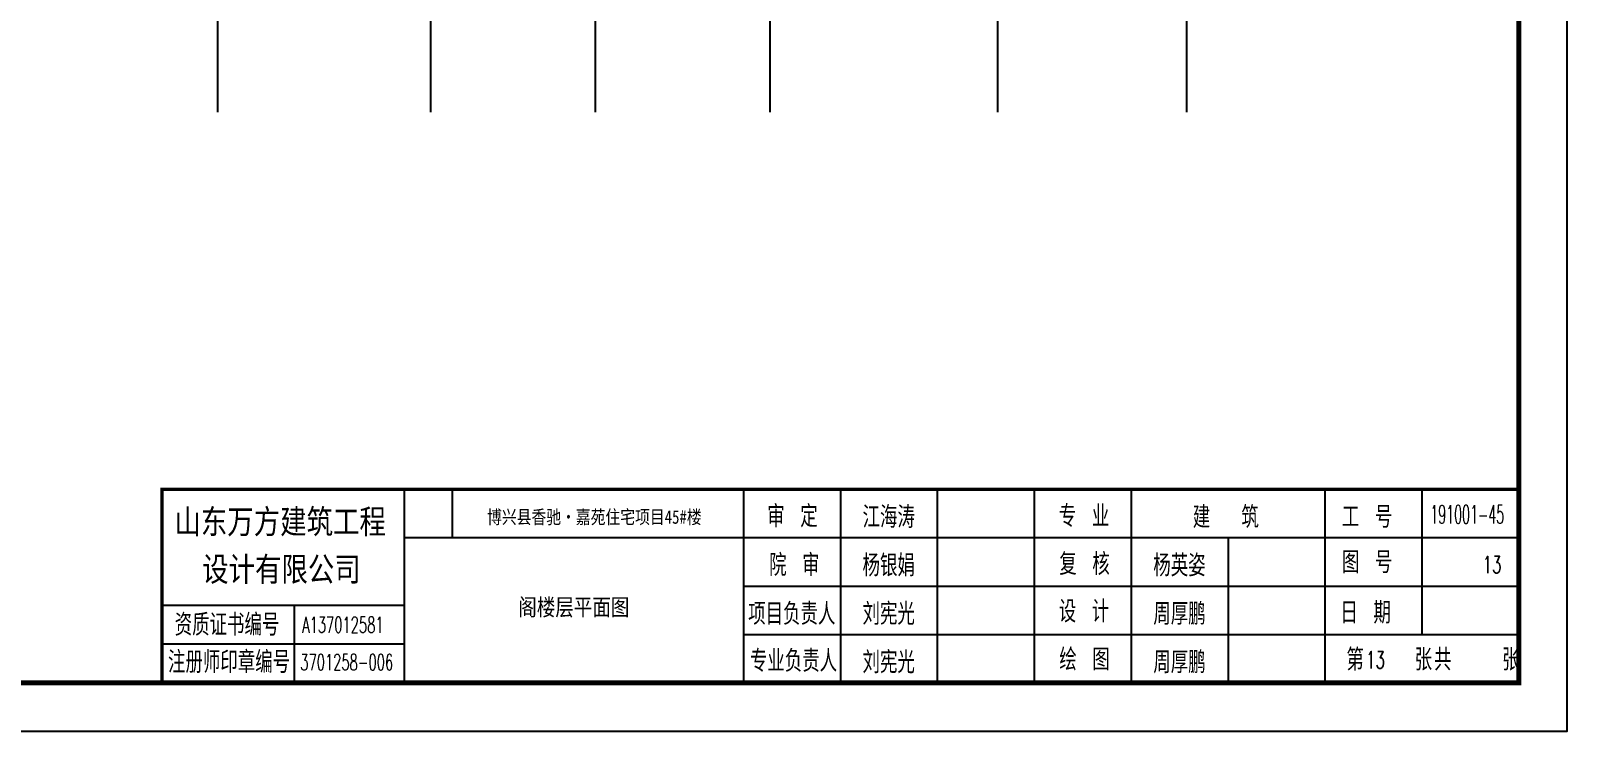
# Model space of a CAD drawing. Extents: x 23000734 to 24262965, y -11528137 to -9789882.
# Drawn here: x 24231257 to 24262965, y -9964633 to -9950160 of the extents above; entities that cross this region are included whole.
import ezdxf
from ezdxf.enums import TextEntityAlignment as Align

# ---------------------------------------------------------------- set-up
doc = ezdxf.new("R2010")
doc.units = 0
doc.header["$LTSCALE"] = 1000
doc.linetypes.add('DOTE', pattern=[2.42, 2, -0.2, 0.02, -0.2])
for name, color, linetype in [('DOTE', 249, 'DOTE'), ('PUB_TITLE', 4, 'Continuous'), ('WINDOW', 4, 'Continuous'), ('图框', 125, 'Continuous')]:
    doc.layers.add(name, color=color, linetype=linetype)
doc.styles.add('_HZTXT', font='txt.shx', dxfattribs={"width": 0.7, "bigfont": 'hztxt.shx'})
doc.styles.add('DIM_FONT', font='simplex.shx', dxfattribs={"width": 0.5, "bigfont": 'gbcbig.shx'})
doc.styles.add('TQ1', font='simplex.shx', dxfattribs={"width": 0.9})
doc.styles.add('图签', font='SIMKAI_0.TTF', dxfattribs={"width": 0.8})

# ---------------------------------------------------------------- blocks, each defined once
blk = doc.blocks.new('A$C32FE1F50')
at = {"color": 7}
for p, q in [((-4935, 3037), (-4935, -963)), ((2065, 3037), (2065, -963)), ((4065, 3037), (4065, -963)), ((6065, 3037), (6065, -963)), ((8065, 3037), (8065, -963)), ((10065, 3037), (10065, -963)), ((14065, 3037), (14065, -963)), ((16065, 3037), (16065, 37)), ((-4935, 2037), (18065, 2037)), ((12065, 2037), (12065, -963)), ((2065, 1037), (18065, 1037)), ((-4935, 637), (-9935, 637)), ((-7205, 637), (-7205, -963)), ((2065, 37), (18065, 37)), ((-4935, -163), (-9935, -163))]:
    blk.add_line(p, q, dxfattribs=at)
at = {"color": 7, "const_width": 70}
blk.add_lwpolyline([(-9935, -963), (18065, -963), (18065, 3037), (-9935, 3037)], close=True, dxfattribs=at)
blk.add_lwpolyline([(-3935, 2037), (-3935, 3037)])
at = {"color": 7, "width": 0.8}
for s, height, style, p in [('山东万方建筑工程', 500, '图签', (-7495, 2119)), ('江海涛', 450, '_HZTXT', (5063, 2236)), ('建  筑', 450, '_HZTXT', (12019, 2236)), ('设计有限公司', 500, '图签', (-7468, 1136)), ('杨银娟', 450, '_HZTXT', (5063, 1236)), ('杨英姿', 450, '_HZTXT', (11063, 1236)), ('项目负责人', 450, '_HZTXT', (3063, 236)), ('刘宪光', 450, '_HZTXT', (5063, 236)), ('周厚鹏', 450, '_HZTXT', (11063, 236)), ('专业负责人', 450, '_HZTXT', (3099, -735)), ('刘宪光', 450, '_HZTXT', (5063, -764)), ('周厚鹏', 450, '_HZTXT', (11063, -764))]:
    blk.add_text(s, height=height, dxfattribs=dict(at, style=style)).set_placement(p, align=Align.CENTER)
at = {"color": 7}
for s, height, style, width, p in [('审 定', 450, '_HZTXT', 0.8, (2556, 2252)), ('专 业', 450, '_HZTXT', 0.8, (8573, 2257)), ('工 号', 450, '_HZTXT', 0.8, (14415, 2240)), ('院 审', 450, '_HZTXT', 0.8, (2596, 1245)), ('复 核', 450, '_HZTXT', 0.8, (8584, 1265)), ('图 号', 450, '_HZTXT', 0.8, (14415, 1303)), ('设 计', 450, '_HZTXT', 0.8, (8572, 286)), ('日 期', 450, '_HZTXT', 0.8, (14384, 261)), ('资质证书编号', 450, '_HZTXT', 0.8, (-9671, 12)), ('A137012581', 330, 'TQ1', 0.6, (-7041, 73)), ('注册师印章编号', 450, '_HZTXT', 0.8, (-9809, -759)), ('绘 图', 450, '_HZTXT', 0.8, (8584, -706)), ('第   张', 450, '_HZTXT', 0.8, (14509, -708)), ('共   张', 450, '_HZTXT', 0.8, (16316, -708)), ('3701258-006', 330, 'TQ1', 0.6, (-7080, -700))]:
    blk.add_text(s, height=height, dxfattribs=dict(at, style=style, width=width)).set_placement(p)
at = {"layer": 'WINDOW', "color": 3, "style": '图签', "width": 0.8}
blk.add_text('博兴县香驰·嘉苑住宅项目45#楼 ', height=280, dxfattribs=at).set_placement((-935, 2324), align=Align.CENTER)
at = {"layer": '图框', "color": 6, "insert": (16239, 2709), "char_height": 382.5, "width": 1644.75, "attachment_point": 1, "style": 'DIM_FONT'}
blk.add_mtext('191001-45', dxfattribs=at)

msp = doc.modelspace()

# ---------------------------------------------------------------- linework, layer by layer
at = {"layer": 'DOTE'}
for p, q in [((24239515, -9951840), (24239515, -9933440)), ((24246515, -9951840), (24246515, -9933440)), ((24255115, -9951840), (24255115, -9933440)), ((24235115, -9951840), (24235115, -9941440)), ((24242915, -9951840), (24242915, -9941440)), ((24251215, -9951840), (24251215, -9941440))]:
    msp.add_line(p, q, dxfattribs=at)
at = {"layer": 'PUB_TITLE'}
msp.add_lwpolyline([(24173865, -9964633), (24262965, -9964633), (24262965, -9922633), (24173865, -9922633)], close=True, dxfattribs=at)
at = {"layer": 'PUB_TITLE', "const_width": 100}
msp.add_lwpolyline([(24176365, -9963633), (24261965, -9963633), (24261965, -9923633), (24176365, -9923633)], close=True, dxfattribs=at)

# ---------------------------------------------------------------- block references
msp.add_blockref('A$C32FE1F50', (24243899, -9962669))

# ---------------------------------------------------------------- texts
at = {"layer": 'WINDOW', "color": 1, "style": 'DIM_FONT', "width": 0.65}
for p in [(24261218, -9961365), (24258813, -9963333)]:
    msp.add_text('13', height=350, dxfattribs=at).set_placement(p)
at = {"layer": 'WINDOW', "color": 1, "style": '图签', "width": 0.8}
msp.add_text('阁楼层平面图', height=350, dxfattribs=at).set_placement((24242465, -9962243), align=Align.CENTER)

doc.saveas('drawing.dxf')
